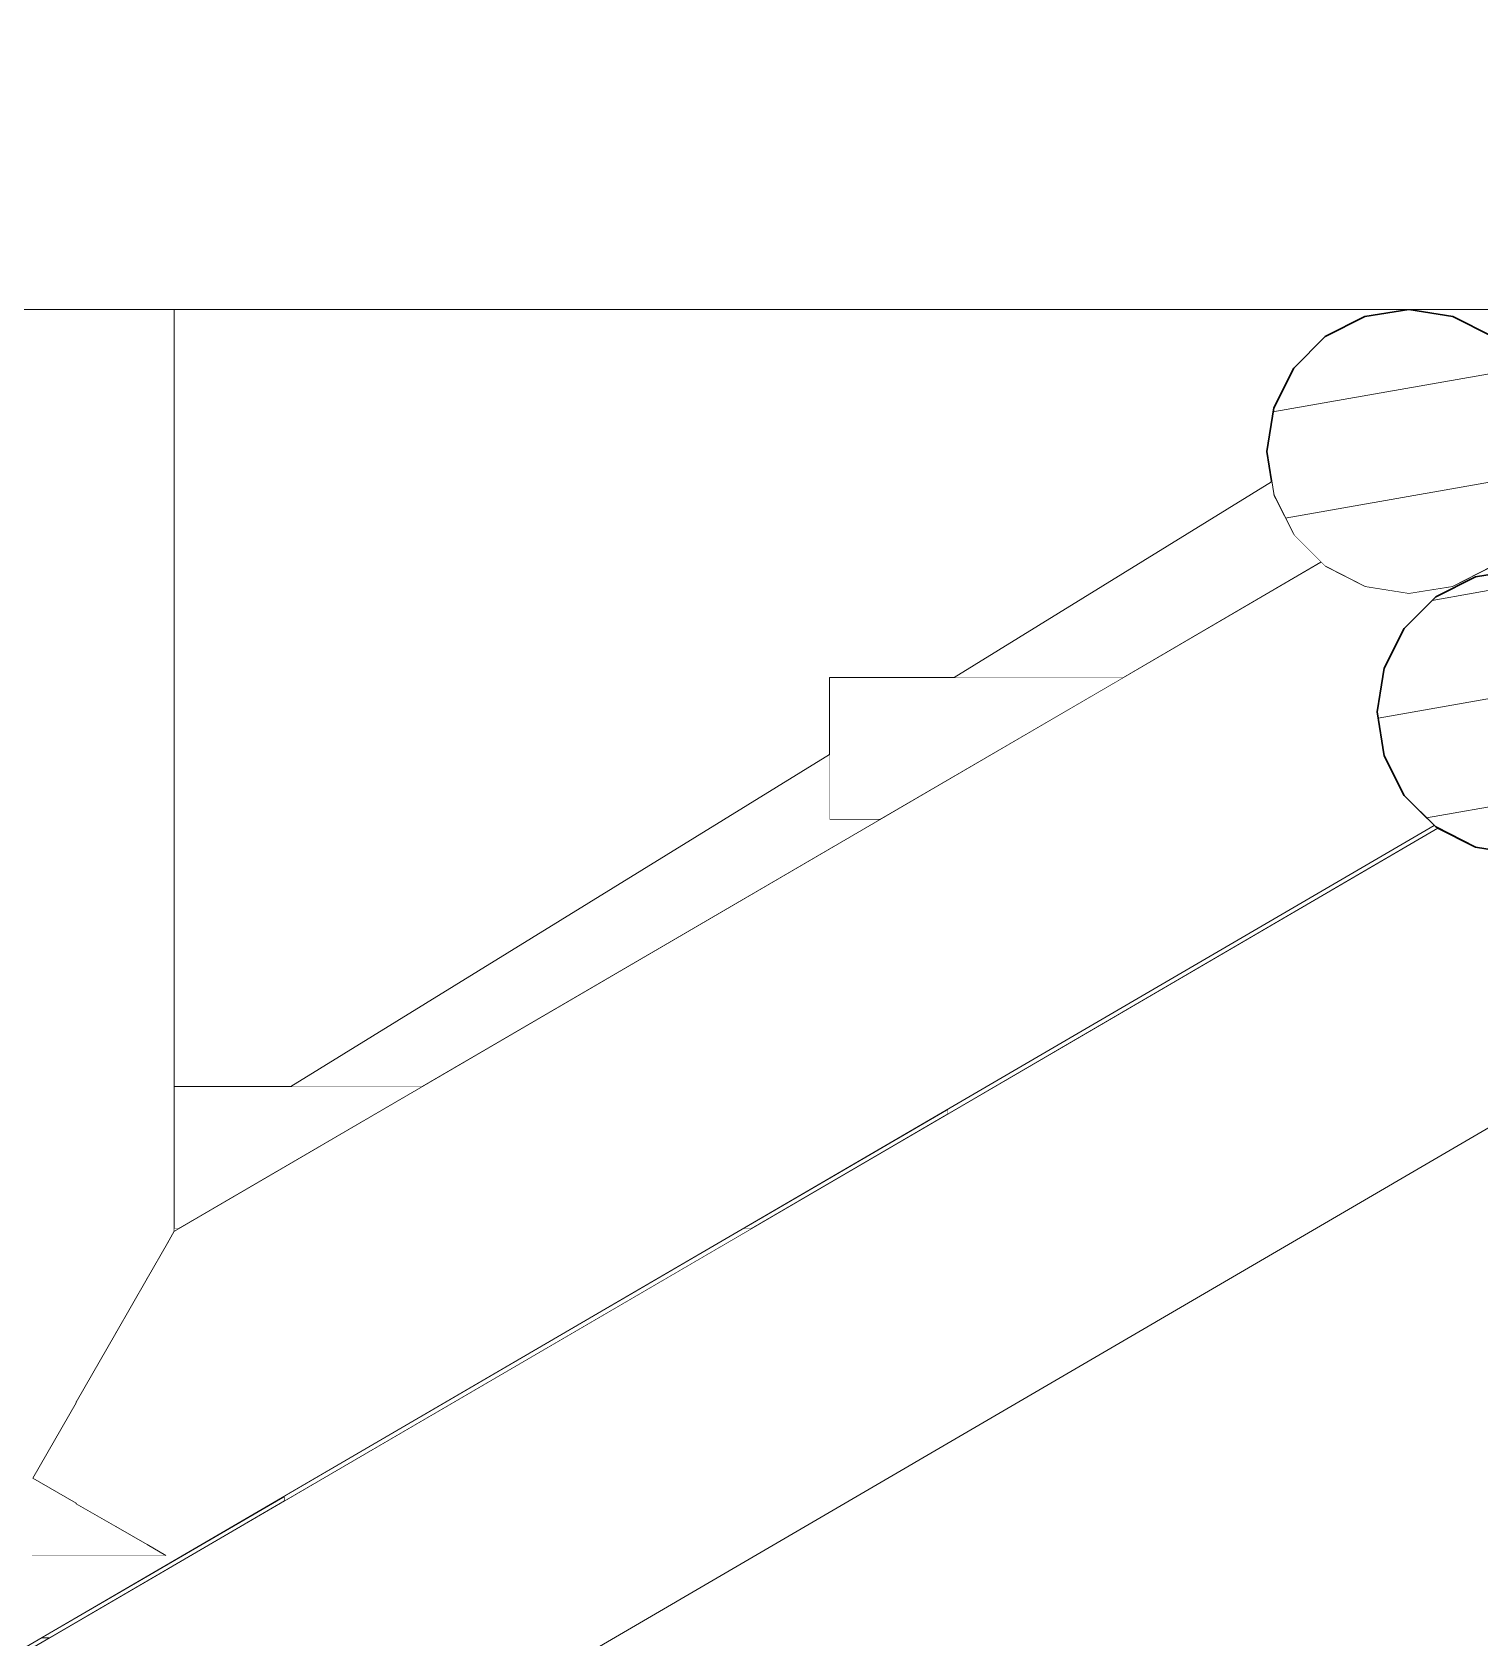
# Model space of a CAD drawing. Header units: millimetres. Extents: x -71878 to 121433, y -67383 to 83273.
# Drawn here: x 13796 to 14407, y -63383 to -62705 of the extents above; entities that cross this region are included whole.
import ezdxf

# ---------------------------------------------------------------- set-up
doc = ezdxf.new("R2010")
doc.units = ezdxf.units.MM
doc.header["$MEASUREMENT"] = 0
doc.set_wipeout_variables(frame=1)
doc.linetypes.add('Wipeout_Contour', pattern=[1000, 0, -1000])
for name, color, linetype in [('COLUMNAS', 7, 'Continuous'), ('Gradas', 7, 'Continuous'), ('Vigas', 7, 'Continuous')]:
    doc.layers.add(name, color=color, linetype=linetype)
for name, color, linetype, lineweight, true_color in [('COLUMNAS_Pluma_Nº__23', 7, 'Continuous', 5, 0x646464), ('Gradas_Pluma_Nº__23', 7, 'Continuous', 5, 0x646464), ('Vigas_Pluma_Nº__23', 7, 'Continuous', 5, 0x646464)]:
    doc.layers.add(name, color=color, linetype=linetype, lineweight=lineweight, true_color=true_color)
doc.layers.add('Vigas_Pluma_Nº__81', color=7, linetype='Continuous', lineweight=30)
pattern_1 = [(10, (-22368.785, -65222.404), (-7.81417, 44.31635), [])]

msp = doc.modelspace()

# ---------------------------------------------------------------- hatches: boundary and pattern name
at = {"layer": 'Vigas', "linetype": 'Continuous', "lineweight": 0, "true_color": 0xffffff}
h = msp.add_hatch(dxfattribs=at)
h.set_pattern_fill('WOOD_0001', style=0, pattern_type=2)
h.set_pattern_definition(pattern_1)
h.paths.add_polyline_path([(14437.246, -62882.404), (14434.309, -62863.863), (14425.787, -62847.137), (14412.513, -62833.863), (14395.787, -62825.341), (14377.246, -62822.404), (14358.705, -62825.341), (14341.979, -62833.863), (14328.705, -62847.137), (14320.182, -62863.863), (14317.246, -62882.404), (14320.182, -62900.945), (14328.705, -62917.671), (14341.979, -62930.945), (14358.705, -62939.468), (14377.246, -62942.404), (14395.787, -62939.468), (14412.513, -62930.945), (14425.787, -62917.671), (14434.309, -62900.945)])

# ---------------------------------------------------------------- linework, layer by layer
at = {"layer": 'Vigas_Pluma_Nº__81', "linetype": 'Continuous', "flags": 128}
msp.add_lwpolyline([(14317.246, -62882.404), (14320.182, -62900.945), (14328.705, -62917.671), (14341.979, -62930.945), (14358.705, -62939.468), (14377.246, -62942.404), (14395.787, -62939.468), (14412.513, -62930.945), (14425.787, -62917.671), (14434.309, -62900.945), (14437.246, -62882.404), (14434.309, -62863.863), (14425.787, -62847.137), (14412.513, -62833.863), (14395.787, -62825.341), (14377.246, -62822.404), (14358.705, -62825.341), (14341.979, -62833.863), (14328.705, -62847.137), (14320.182, -62863.863)], close=True, dxfattribs=at)

# ---------------------------------------------------------------- wipeouts: each hides what was drawn before it
at = {"color": 254, "linetype": 'Wipeout_Contour', "lineweight": 0, "ltscale": 146420.479973}
msp.add_wipeout([(14256.789, -62977.734), (14132.758, -62977.734), (14132.758, -63037.734), (14153.933, -63037.734)], dxfattribs=at).dxf.layer = 'Gradas'
at = {"color": 254, "linetype": 'Wipeout_Contour', "lineweight": 0, "ltscale": 145237.224676}
msp.add_wipeout([(13856.24, -63150.404), (13856.24, -63210.404), (13857.928, -63210.404), (13960.785, -63150.404)], dxfattribs=at).dxf.layer = 'Gradas'
at = {"color": 254, "linetype": 'Wipeout_Contour', "lineweight": 0, "ltscale": 146263.41576}
msp.add_wipeout([(14182.758, -63159.844), (14096.084, -63210.404), (14099.614, -63210.404), (14182.758, -63161.903)], dxfattribs=at).dxf.layer = 'Gradas'
at = {"color": 254, "linetype": 'Wipeout_Contour', "lineweight": 0, "ltscale": 145077.051807}
msp.add_wipeout([(13800.079, -63383.074), (13803.61, -63383.074), (13902.758, -63325.237), (13902.758, -63323.178)], dxfattribs=at).dxf.layer = 'Gradas'

# ---------------------------------------------------------------- next in the draw order: linework, layer by layer
at = {"layer": 'Gradas_Pluma_Nº__23', "linetype": 'Continuous'}
for p, q in [((14132.758, -62977.734), (14256.789, -62977.734)), ((14132.758, -63037.734), (14132.758, -62977.734)), ((14132.758, -63037.734), (14153.933, -63037.734)), ((13856.24, -63150.404), (13960.785, -63150.404)), ((14182.758, -63161.903), (14182.758, -63159.844)), ((13856.24, -63210.404), (13857.928, -63210.404)), ((14096.084, -63210.404), (14099.614, -63210.404)), ((13902.758, -63325.237), (13902.758, -63323.178)), ((13800.079, -63383.074), (13803.61, -63383.074))]:
    msp.add_line(p, q, dxfattribs=at)

# ---------------------------------------------------------------- next in the draw order: wipeouts: each hides what was drawn before it
at = {"color": 254, "linetype": 'Wipeout_Contour', "lineweight": 0, "ltscale": 145057.535855}
msp.add_wipeout([(13844.781, -63348.272), (13852.724, -63348.272), (13844.8, -63343.721), (13844.781, -63343.689)], dxfattribs=at).dxf.layer = 'COLUMNAS'

# ---------------------------------------------------------------- next in the draw order: wipeouts: each hides what was drawn before it
at = {"color": 254, "linetype": 'Wipeout_Contour', "lineweight": 0, "ltscale": 145164.342306}
msp.add_wipeout([(13853.304, -62822.404), (13853.304, -63216.508), (13856.24, -63211.396), (13856.24, -62822.404)], dxfattribs=at).dxf.layer = 'COLUMNAS'
at = {"color": 254, "linetype": 'Wipeout_Contour', "lineweight": 0, "ltscale": 181272.408907}
msp.add_wipeout([(13831.508, -63336.024), (13831.508, -63348.272), (13844.781, -63348.272), (13844.781, -63343.689), (13831.544, -63336.086)], dxfattribs=at).dxf.layer = 'COLUMNAS'
at = {"color": 254, "linetype": 'Wipeout_Contour', "lineweight": 0, "ltscale": 146914.968826}
msp.add_wipeout([(14232.537, -62977.734), (14256.789, -62977.734), (14340.144, -62929.111), (14329.173, -62918.139)], dxfattribs=at).dxf.layer = 'Vigas'
at = {"color": 254, "linetype": 'Wipeout_Contour', "lineweight": 0, "ltscale": 183685.212052}
msp.add_wipeout([(14182.758, -63159.844), (14182.758, -63161.903), (14389.513, -63041.296), (14388.56, -63040.811), (14387.917, -63040.167)], dxfattribs=at).dxf.layer = 'Vigas'
at = {"color": 254, "linetype": 'Wipeout_Contour', "lineweight": 0, "ltscale": 145686.568483}
msp.add_wipeout([(13902.758, -63325.237), (14099.614, -63210.404), (14096.084, -63210.404), (13902.758, -63323.178)], dxfattribs=at).dxf.layer = 'Vigas'

# ---------------------------------------------------------------- next in the draw order: linework, layer by layer
at = {"layer": 'COLUMNAS_Pluma_Nº__23', "linetype": 'Continuous'}
msp.add_line((13852.74, -63348.272), (13844.781, -63348.272), dxfattribs=at)

# ---------------------------------------------------------------- next in the draw order: wipeouts: each hides what was drawn before it
at = {"color": 254, "linetype": 'Wipeout_Contour', "lineweight": 0, "ltscale": 181409.114588}
msp.add_wipeout([(13844.781, -62822.404), (13844.781, -63231.382), (13844.8, -63231.328), (13853.304, -63216.523), (13853.304, -62822.404)], dxfattribs=at).dxf.layer = 'COLUMNAS'
at = {"color": 254, "linetype": 'Wipeout_Contour', "lineweight": 0, "ltscale": 181197.240897}
msp.add_wipeout([(13814.854, -63326.459), (13814.781, -63326.231), (13814.781, -63348.272), (13831.508, -63348.272), (13831.508, -63336.024)], dxfattribs=at).dxf.layer = 'COLUMNAS'
at = {"color": 254, "linetype": 'Wipeout_Contour', "lineweight": 0, "ltscale": 146775.540236}
msp.add_wipeout([(14319.271, -62895.188), (14185.418, -62977.734), (14191.013, -62977.734), (14319.768, -62898.331)], dxfattribs=at).dxf.layer = 'Vigas'

# ---------------------------------------------------------------- next in the draw order: linework, layer by layer
at = {"layer": 'COLUMNAS_Pluma_Nº__23', "linetype": 'Continuous'}
for p, q in [((13856.24, -62822.404), (13856.24, -63211.399)), ((13844.781, -63348.272), (13831.508, -63348.272))]:
    msp.add_line(p, q, dxfattribs=at)

# ---------------------------------------------------------------- next in the draw order: wipeouts: each hides what was drawn before it
at = {"color": 254, "linetype": 'Wipeout_Contour', "lineweight": 0, "ltscale": 181349.023666}
msp.add_wipeout([(13831.508, -62822.404), (13831.508, -63254.534), (13831.544, -63254.428), (13844.781, -63231.382), (13844.781, -62822.404)], dxfattribs=at).dxf.layer = 'COLUMNAS'
at = {"color": 254, "linetype": 'Wipeout_Contour', "lineweight": 0, "ltscale": 183562.121468}
msp.add_wipeout([(14319.768, -62898.331), (14191.013, -62977.734), (14207.249, -62977.734), (14322.952, -62906.381), (14320.182, -62900.945)], dxfattribs=at).dxf.layer = 'Vigas'

# ---------------------------------------------------------------- next in the draw order: wipeouts: each hides what was drawn before it
at = {"color": 254, "linetype": 'Wipeout_Contour', "lineweight": 0, "ltscale": 181268.055052}
msp.add_wipeout([(13831.508, -62822.404), (13814.781, -62822.404), (13814.782, -63283.84), (13814.854, -63283.528), (13831.508, -63254.534)], dxfattribs=at).dxf.layer = 'COLUMNAS'
at = {"color": 254, "linetype": 'Wipeout_Contour', "lineweight": 0, "ltscale": 183619.073267}
msp.add_wipeout([(14207.249, -62977.734), (14232.537, -62977.734), (14329.173, -62918.139), (14328.705, -62917.671), (14322.952, -62906.381)], dxfattribs=at).dxf.layer = 'Vigas'

# ---------------------------------------------------------------- next in the draw order: linework, layer by layer
at = {"layer": 'Vigas_Pluma_Nº__23', "linetype": 'Continuous'}
msp.add_line((14185.418, -62977.734), (14319.271, -62895.188), dxfattribs=at)

# ---------------------------------------------------------------- next in the draw order: wipeouts: each hides what was drawn before it
at = {"color": 254, "linetype": 'Wipeout_Contour', "lineweight": 0, "ltscale": 253636.850762}
msp.add_wipeout([(13814.781, -62822.404), (13796.24, -62822.404), (13796.24, -63348.272), (13814.781, -63348.272), (13814.781, -63326.231), (13796.473, -63315.716), (13814.781, -63283.84)], dxfattribs=at).dxf.layer = 'COLUMNAS'

# ---------------------------------------------------------------- next in the draw order: linework, layer by layer
at = {"layer": 'COLUMNAS_Pluma_Nº__23', "linetype": 'Continuous'}
for p, q in [((13814.781, -63348.272), (13796.24, -63348.272)), ((13831.508, -63348.272), (13814.781, -63348.272))]:
    msp.add_line(p, q, dxfattribs=at)

# ---------------------------------------------------------------- next in the draw order: wipeouts: each hides what was drawn before it
at = {"color": 254, "linetype": 'Wipeout_Contour', "lineweight": 0, "ltscale": 129542.412977}
msp.add_wipeout([(3263.42, -62822.404), (16584.026, -62822.404), (16584.026, -62819.468), (3263.42, -62819.468)], dxfattribs=at).dxf.layer = 'Vigas'

# ---------------------------------------------------------------- next in the draw order: wipeouts: each hides what was drawn before it
at = {"color": 254, "linetype": 'Wipeout_Contour', "lineweight": 0, "ltscale": 129544.190008}
msp.add_wipeout([(3263.42, -62819.468), (16584.026, -62819.468), (16584.026, -62810.946), (3263.42, -62810.946)], dxfattribs=at).dxf.layer = 'Vigas'
at = {"color": 254, "linetype": 'Wipeout_Contour', "lineweight": 0, "ltscale": 144092.178193}
msp.add_wipeout([(14389.513, -63041.296), (12829.559, -63951.273), (12830.352, -63954.21), (14392.623, -63042.881)], dxfattribs=at).dxf.layer = 'Vigas'

# ---------------------------------------------------------------- next in the draw order: linework, layer by layer
at = {"layer": 'Vigas_Pluma_Nº__23', "linetype": 'Continuous'}
msp.add_line((16584.026, -62822.404), (3263.42, -62822.404), dxfattribs=at)

# ---------------------------------------------------------------- next in the draw order: wipeouts: each hides what was drawn before it
at = {"color": 254, "linetype": 'Wipeout_Contour', "lineweight": 0, "ltscale": 129547.581528}
msp.add_wipeout([(16584.026, -62797.671), (3263.42, -62797.671), (3263.42, -62810.945), (16584.026, -62810.945)], dxfattribs=at).dxf.layer = 'Vigas'
at = {"color": 254, "linetype": 'Wipeout_Contour', "lineweight": 0, "ltscale": 144106.617226}
msp.add_wipeout([(14392.623, -63042.881), (12830.352, -63954.21), (12832.657, -63962.732), (14401.651, -63047.481)], dxfattribs=at).dxf.layer = 'Vigas'

# ---------------------------------------------------------------- next in the draw order: wipeouts: each hides what was drawn before it
at = {"color": 254, "linetype": 'Wipeout_Contour', "lineweight": 0, "ltscale": 129552.273769}
msp.add_wipeout([(3263.42, -62797.672), (16584.026, -62797.672), (16584.026, -62780.945), (3263.42, -62780.945)], dxfattribs=at).dxf.layer = 'Vigas'
at = {"color": 254, "linetype": 'Wipeout_Contour', "lineweight": 0, "ltscale": 180976.947314}
msp.add_wipeout([(14401.652, -63047.481), (12832.657, -63962.732), (12836.245, -63976.006), (14420.649, -63051.767), (14405.287, -63049.333)], dxfattribs=at).dxf.layer = 'Vigas'

# ---------------------------------------------------------------- next in the draw order: wipeouts: each hides what was drawn before it
at = {"color": 254, "linetype": 'Wipeout_Contour', "lineweight": 0, "ltscale": 129557.825764}
msp.add_wipeout([(3263.42, -62762.404), (3263.42, -62780.945), (16584.026, -62780.945), (16584.026, -62762.404)], dxfattribs=at).dxf.layer = 'Vigas'
at = {"color": 254, "linetype": 'Wipeout_Contour', "lineweight": 0, "ltscale": 365614.01228}
msp.add_wipeout([(12836.245, -63976.006), (12840.767, -63992.732), (14500.072, -63024.8), (14493.683, -63009.163), (14476.675, -63019.084), (14472.369, -63027.537), (14459.095, -63040.811), (14442.369, -63049.333), (14423.828, -63052.27), (14420.649, -63051.767)], dxfattribs=at).dxf.layer = 'Vigas'

# ---------------------------------------------------------------- next in the draw order: wipeouts: each hides what was drawn before it
at = {"color": 254, "linetype": 'Wipeout_Contour', "lineweight": 0, "ltscale": 129563.705318}
msp.add_wipeout([(16584.026, -62743.863), (3263.42, -62743.863), (3263.42, -62762.404), (16584.026, -62762.404)], dxfattribs=at).dxf.layer = 'Vigas'
at = {"color": 254, "linetype": 'Wipeout_Contour', "lineweight": 0, "ltscale": 144341.036729}
msp.add_wipeout([(14500.072, -63024.8), (12840.767, -63992.732), (12845.78, -64011.273), (14507.155, -63042.133)], dxfattribs=at).dxf.layer = 'Vigas'

# ---------------------------------------------------------------- next in the draw order: wipeouts: each hides what was drawn before it
at = {"color": 254, "linetype": 'Wipeout_Contour', "lineweight": 0, "ltscale": 129569.336894}
msp.add_wipeout([(3263.42, -62743.863), (16584.026, -62743.863), (16584.026, -62727.137), (3263.42, -62727.137)], dxfattribs=at).dxf.layer = 'Vigas'
at = {"color": 254, "linetype": 'Wipeout_Contour', "lineweight": 0, "ltscale": 144361.876233}
msp.add_wipeout([(12845.78, -64011.273), (12850.792, -64029.814), (14514.238, -63059.467), (14507.155, -63042.133)], dxfattribs=at).dxf.layer = 'Vigas'

# ---------------------------------------------------------------- next in the draw order: wipeouts: each hides what was drawn before it
at = {"color": 254, "linetype": 'Wipeout_Contour', "lineweight": 0, "ltscale": 129574.157953}
msp.add_wipeout([(16584.026, -62713.863), (3263.42, -62713.863), (3263.42, -62727.137), (16584.026, -62727.137)], dxfattribs=at).dxf.layer = 'Vigas'
at = {"color": 254, "linetype": 'Wipeout_Contour', "lineweight": 0, "ltscale": 144381.729148}
msp.add_wipeout([(12850.792, -64029.814), (12855.314, -64046.541), (14520.628, -63075.103), (14514.238, -63059.467)], dxfattribs=at).dxf.layer = 'Vigas'

# ---------------------------------------------------------------- next in the draw order: wipeouts: each hides what was drawn before it
at = {"color": 254, "linetype": 'Wipeout_Contour', "lineweight": 0, "ltscale": 129577.678238}
msp.add_wipeout([(3263.42, -62705.341), (3263.42, -62713.863), (16584.026, -62713.863), (16584.026, -62705.341)], dxfattribs=at).dxf.layer = 'Vigas'
at = {"color": 254, "linetype": 'Wipeout_Contour', "lineweight": 0, "ltscale": 144398.642372}
msp.add_wipeout([(12855.314, -64046.541), (12858.903, -64059.814), (14525.698, -63087.513), (14520.628, -63075.103)], dxfattribs=at).dxf.layer = 'Vigas'

# ---------------------------------------------------------------- next in the draw order: wipeouts: each hides what was drawn before it
at = {"color": 254, "linetype": 'Wipeout_Contour', "lineweight": 0, "ltscale": 144410.945146}
msp.add_wipeout([(12858.903, -64059.814), (12861.207, -64068.337), (14528.954, -63095.48), (14525.698, -63087.513)], dxfattribs=at).dxf.layer = 'Vigas'

# ---------------------------------------------------------------- next in the draw order: wipeouts: each hides what was drawn before it
at = {"color": 254, "linetype": 'Wipeout_Contour', "lineweight": 0, "ltscale": 144417.417875}
msp.add_wipeout([(14528.954, -63095.48), (12861.207, -64068.337), (12862.001, -64071.273), (14530.076, -63098.225)], dxfattribs=at).dxf.layer = 'Vigas'

# ---------------------------------------------------------------- next in the draw order: linework, layer by layer
at = {"layer": 'Vigas_Pluma_Nº__23', "linetype": 'Continuous'}
for p, q in [((14389.513, -63041.296), (12829.559, -63951.273)), ((14530.076, -63098.225), (12862.001, -64071.273))]:
    msp.add_line(p, q, dxfattribs=at)

# ---------------------------------------------------------------- next in the draw order: wipeouts: each hides what was drawn before it
at = {"color": 254, "linetype": 'Wipeout_Contour', "lineweight": 0, "ltscale": 145926.385126}
msp.add_wipeout([(13952.545, -63150.404), (13960.785, -63150.404), (14153.933, -63037.734), (14135.244, -63037.734)], dxfattribs=at).dxf.layer = 'Vigas'
at = {"color": 254, "linetype": 'Wipeout_Contour', "lineweight": 0, "ltscale": 108844.729523}
msp.add_wipeout([(13856.24, -63211.389), (13857.928, -63210.404), (13856.24, -63210.404)], dxfattribs=at).dxf.layer = 'Vigas'

# ---------------------------------------------------------------- next in the draw order: wipeouts: each hides what was drawn before it
at = {"color": 254, "linetype": 'Wipeout_Contour', "lineweight": 0, "ltscale": 145809.064826}
msp.add_wipeout([(14132.758, -63010.21), (13905.426, -63150.404), (13911.021, -63150.404), (14132.758, -63013.66)], dxfattribs=at).dxf.layer = 'Vigas'

# ---------------------------------------------------------------- next in the draw order: wipeouts: each hides what was drawn before it
at = {"color": 254, "linetype": 'Wipeout_Contour', "lineweight": 0, "ltscale": 145829.996379}
msp.add_wipeout([(13911.021, -63150.404), (13927.256, -63150.404), (14132.758, -63023.672), (14132.758, -63013.66)], dxfattribs=at).dxf.layer = 'Vigas'

# ---------------------------------------------------------------- next in the draw order: wipeouts: each hides what was drawn before it
at = {"color": 254, "linetype": 'Wipeout_Contour', "lineweight": 0, "ltscale": 182438.8484}
msp.add_wipeout([(13927.256, -63150.404), (13952.545, -63150.404), (14135.244, -63037.734), (14132.758, -63037.734), (14132.758, -63023.672)], dxfattribs=at).dxf.layer = 'Vigas'

# ---------------------------------------------------------------- next in the draw order: linework, layer by layer
at = {"layer": 'Vigas_Pluma_Nº__23', "linetype": 'Continuous'}
msp.add_line((13905.426, -63150.404), (14132.758, -63010.209), dxfattribs=at)

# ---------------------------------------------------------------- next in the draw order: wipeouts: each hides what was drawn before it
at = {"color": 254, "linetype": 'Wipeout_Contour', "lineweight": 0, "ltscale": 144147.713876}
msp.add_wipeout([(14385.77, -63038.02), (12860.928, -63927.515), (12860.928, -63930.915), (14387.917, -63040.167)], dxfattribs=at).dxf.layer = 'Vigas'

# ---------------------------------------------------------------- next in the draw order: wipeouts: each hides what was drawn before it
at = {"color": 254, "linetype": 'Wipeout_Contour', "lineweight": 0, "ltscale": 252926.433183}
msp.add_wipeout([(13836.999, -63348.272), (12860.928, -63917.649), (12860.928, -63927.515), (14385.77, -63038.02), (14379.538, -63031.789), (13844.8, -63343.721), (13852.724, -63348.272)], dxfattribs=at).dxf.layer = 'Vigas'

# ---------------------------------------------------------------- next in the draw order: wipeouts: each hides what was drawn before it
at = {"color": 254, "linetype": 'Wipeout_Contour', "lineweight": 0, "ltscale": 219203.671604}
msp.add_wipeout([(14371.895, -63020.88), (13831.544, -63336.086), (13844.781, -63343.689), (13844.8, -63343.721), (14379.538, -63031.789), (14375.287, -63027.537)], dxfattribs=at).dxf.layer = 'Vigas'
at = {"color": 254, "linetype": 'Wipeout_Contour', "lineweight": 0, "ltscale": 142990.537643}
msp.add_wipeout([(12860.928, -63917.649), (13836.999, -63348.272), (13810.655, -63348.272), (12860.928, -63902.282)], dxfattribs=at).dxf.layer = 'Vigas'

# ---------------------------------------------------------------- next in the draw order: linework, layer by layer
at = {"layer": 'Vigas_Pluma_Nº__23', "linetype": 'Continuous'}
msp.add_line((13844.8, -63343.721), (13852.724, -63348.272), dxfattribs=at)

# ---------------------------------------------------------------- next in the draw order: wipeouts: each hides what was drawn before it
at = {"color": 254, "linetype": 'Wipeout_Contour', "lineweight": 0, "ltscale": 182903.277644}
msp.add_wipeout([(13853.31, -63216.498), (14342.431, -62931.176), (14341.979, -62930.945), (14340.144, -62929.111), (13856.24, -63211.396)], dxfattribs=at).dxf.layer = 'Vigas'
at = {"color": 254, "linetype": 'Wipeout_Contour', "lineweight": 0, "ltscale": 179127.031384}
msp.add_wipeout([(12860.928, -63902.282), (13810.655, -63348.272), (13777.571, -63348.272), (13777.627, -63348.174), (12860.928, -63882.918)], dxfattribs=at).dxf.layer = 'Vigas'

# ---------------------------------------------------------------- next in the draw order: wipeouts: each hides what was drawn before it
at = {"color": 254, "linetype": 'Wipeout_Contour', "lineweight": 0, "ltscale": 182397.939144}
msp.add_wipeout([(13844.8, -63231.328), (14351.459, -62935.776), (14342.431, -62931.176), (13853.31, -63216.498), (13853.304, -63216.523)], dxfattribs=at).dxf.layer = 'Vigas'

# ---------------------------------------------------------------- next in the draw order: wipeouts: each hides what was drawn before it
at = {"color": 254, "linetype": 'Wipeout_Contour', "lineweight": 0, "ltscale": 219188.376749}
msp.add_wipeout([(13831.544, -63254.428), (14368.748, -62941.058), (14358.705, -62939.468), (14351.459, -62935.776), (13844.8, -63231.328), (13844.781, -63231.382)], dxfattribs=at).dxf.layer = 'Vigas'

# ---------------------------------------------------------------- next in the draw order: wipeouts: each hides what was drawn before it
at = {"color": 254, "linetype": 'Wipeout_Contour', "lineweight": 0, "ltscale": 550920.495068}
msp.add_wipeout([(13814.854, -63283.528), (14376.234, -62956.055), (14388.56, -62943.729), (14405.287, -62935.207), (14414.467, -62933.753), (14453.551, -62910.953), (14447.162, -62895.317), (14432.955, -62903.604), (14425.787, -62917.671), (14412.513, -62930.945), (14395.787, -62939.468), (14377.246, -62942.404), (14368.748, -62941.058), (13831.544, -63254.428), (13831.508, -63254.534)], dxfattribs=at).dxf.layer = 'Vigas'

# ---------------------------------------------------------------- next in the draw order: wipeouts: each hides what was drawn before it
at = {"color": 254, "linetype": 'Wipeout_Contour', "lineweight": 0, "ltscale": 255921.057263}
msp.add_wipeout([(13796.473, -63315.716), (14365.139, -62983.993), (14366.764, -62973.729), (14375.287, -62957.003), (14376.234, -62956.055), (13814.854, -63283.528), (13814.781, -63283.84)], dxfattribs=at).dxf.layer = 'Vigas'

# ---------------------------------------------------------------- next in the draw order: wipeouts: each hides what was drawn before it
at = {"color": 254, "linetype": 'Wipeout_Contour', "lineweight": 0, "ltscale": 219085.724428}
msp.add_wipeout([(14365.139, -62983.993), (13796.473, -63315.716), (13814.781, -63326.231), (13814.854, -63326.459), (14365.85, -63005.042), (14363.828, -62992.27)], dxfattribs=at).dxf.layer = 'Vigas'

# ---------------------------------------------------------------- next in the draw order: wipeouts: each hides what was drawn before it
at = {"color": 254, "linetype": 'Wipeout_Contour', "lineweight": 0, "ltscale": 219142.225681}
msp.add_wipeout([(14365.85, -63005.042), (13814.854, -63326.459), (13831.508, -63336.024), (13831.544, -63336.086), (14371.895, -63020.88), (14366.764, -63010.811)], dxfattribs=at).dxf.layer = 'Vigas'

# ---------------------------------------------------------------- next in the draw order: hatches: boundary and pattern name
at = {"layer": 'Vigas', "linetype": 'Continuous', "lineweight": 0, "true_color": 0xffffff}
h = msp.add_hatch(dxfattribs=at)
h.set_pattern_fill('WOOD_0001', style=0, pattern_type=2)
h.set_pattern_definition(pattern_1)
h.paths.add_polyline_path([(14363.828, -62992.27), (14366.764, -63010.811), (14375.287, -63027.537), (14388.56, -63040.811), (14405.287, -63049.333), (14423.828, -63052.27), (14442.369, -63049.333), (14459.095, -63040.811), (14472.369, -63027.537), (14480.891, -63010.811), (14483.828, -62992.27), (14480.891, -62973.729), (14472.369, -62957.003), (14459.095, -62943.729), (14442.369, -62935.207), (14423.828, -62932.27), (14405.287, -62935.207), (14388.56, -62943.729), (14375.287, -62957.003), (14366.764, -62973.729)])

# ---------------------------------------------------------------- next in the draw order: linework, layer by layer
at = {"layer": 'Vigas_Pluma_Nº__23', "linetype": 'Continuous'}
for p, q in [((13856.24, -63211.389), (14340.144, -62929.111)), ((12860.928, -63930.915), (14387.917, -63040.167)), ((13853.31, -63216.498), (13856.24, -63211.396)), ((13844.8, -63231.328), (13853.304, -63216.523)), ((13831.544, -63254.428), (13844.781, -63231.382)), ((13844.8, -63231.328), (13844.781, -63231.382)), ((13814.854, -63283.528), (13831.508, -63254.534)), ((13831.544, -63254.428), (13831.508, -63254.534)), ((13796.473, -63315.716), (13814.781, -63283.84)), ((13814.854, -63283.528), (13814.781, -63283.84)), ((13796.473, -63315.716), (13814.781, -63326.231)), ((13814.781, -63326.231), (13814.854, -63326.459)), ((13814.854, -63326.459), (13831.508, -63336.024)), ((13831.508, -63336.024), (13831.544, -63336.086)), ((13831.544, -63336.086), (13844.781, -63343.689))]:
    msp.add_line(p, q, dxfattribs=at)
at = {"layer": 'Vigas_Pluma_Nº__81', "linetype": 'Continuous', "flags": 128}
msp.add_lwpolyline([(14366.764, -63010.811), (14375.287, -63027.537), (14388.56, -63040.811), (14405.287, -63049.333), (14423.828, -63052.27), (14442.369, -63049.333), (14459.095, -63040.811), (14472.369, -63027.537), (14480.891, -63010.811), (14483.828, -62992.27), (14480.891, -62973.729), (14472.369, -62957.003), (14459.095, -62943.729), (14442.369, -62935.207), (14423.828, -62932.27), (14405.287, -62935.207), (14388.56, -62943.729), (14375.287, -62957.003), (14366.764, -62973.729), (14363.828, -62992.27)], close=True, dxfattribs=at)

doc.saveas('drawing.dxf')
